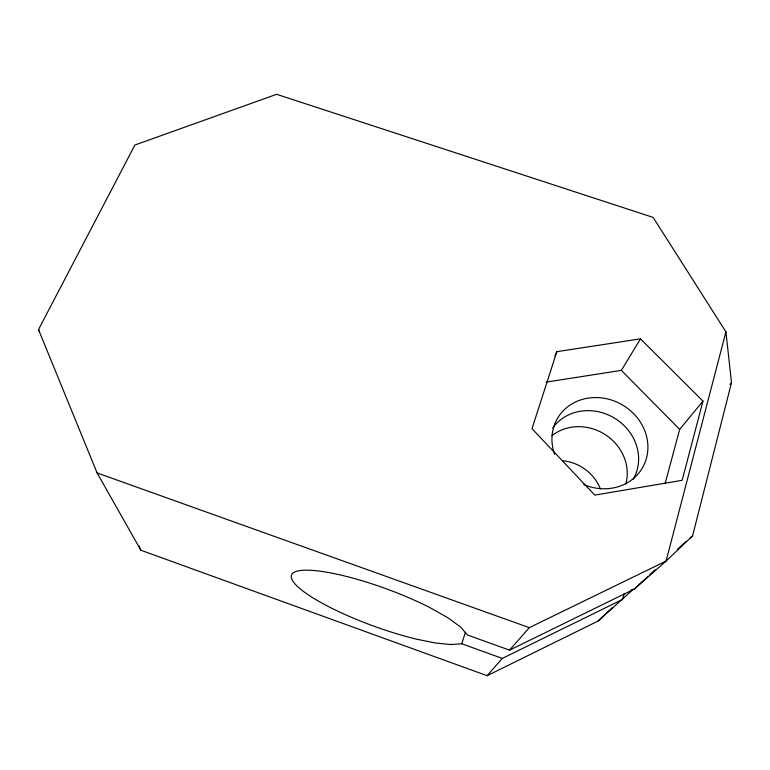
<?xml version="1.0" encoding="UTF-8"?>
<svg xmlns="http://www.w3.org/2000/svg" width="770" height="770" viewBox="0 0 770 770"><rect width="100%" height="100%" fill="white"/><g stroke="black" fill="none" stroke-linecap="round" stroke-linejoin="round"><path stroke-width="1.16" d="M624.143 593.631L622.555 599.426L502.31 658.408L461.74 643.768L450.691 644.548L435.339 642.969L416.791 639.225A93.95 19.674 20.1 0 1 291.618 574.815A93.95 19.674 20.1 0 1 430.228 607.78L448.256 618.002L460.883 627.281L467.361 634.961L509.557 650.149L634.268 589.098L666.079 561.06L692.586 535.833L731.5 382.68L725.927 331.86L653.133 217.4L276.632 94.306L134.875 145.03L38.5 329.579L97.097 472.934L140.833 550.223L487.131 675.694L597.963 621.111L632.68 589.83M725.927 331.86L666.079 561.06L529.308 627.646L509.557 650.149M702.971 401.112L682.153 480.316L594.758 495.11L532.003 428.64L556.854 351.669L640.496 338.858L702.971 401.112L679.669 429.4L665.087 483.656M461.74 643.768L465.436 632.324M554.881 355.952L556.854 351.669M546.094 382.122L621.342 370.37L640.496 338.858M729.97 384.471L731.5 382.68M487.131 675.694L502.31 658.408M597.963 621.111L612.574 607.53M634.268 589.098L648.109 576.239M649.841 574.632L655.029 569.819M630.63 590.754L632.353 589.223M677.629 549.087L686.426 541.291M689.939 538.172L692.586 535.833M97.097 472.934L529.308 627.646M621.342 370.37L679.669 429.4M38.5 329.579L39.607 331.697M139.014 545.815L140.833 550.223M562.533 460.739A42.437 39.174 33.1 0 1 600.398 488.911M554.631 454.348A49.145 44.352 30.1 0 1 594.632 397.561A49.145 44.352 30.1 0 1 647.589 452.452A49.145 44.352 30.1 0 1 583.795 484.59M552.754 427.956A47.75 43.303 30.6 0 1 615.625 418.842A47.75 43.303 30.6 0 1 633.104 479.412M552.023 435.608A46.046 41.994 31.3 0 1 605.624 434.886A46.046 41.994 31.3 0 1 625.76 484.176"/></g></svg>
